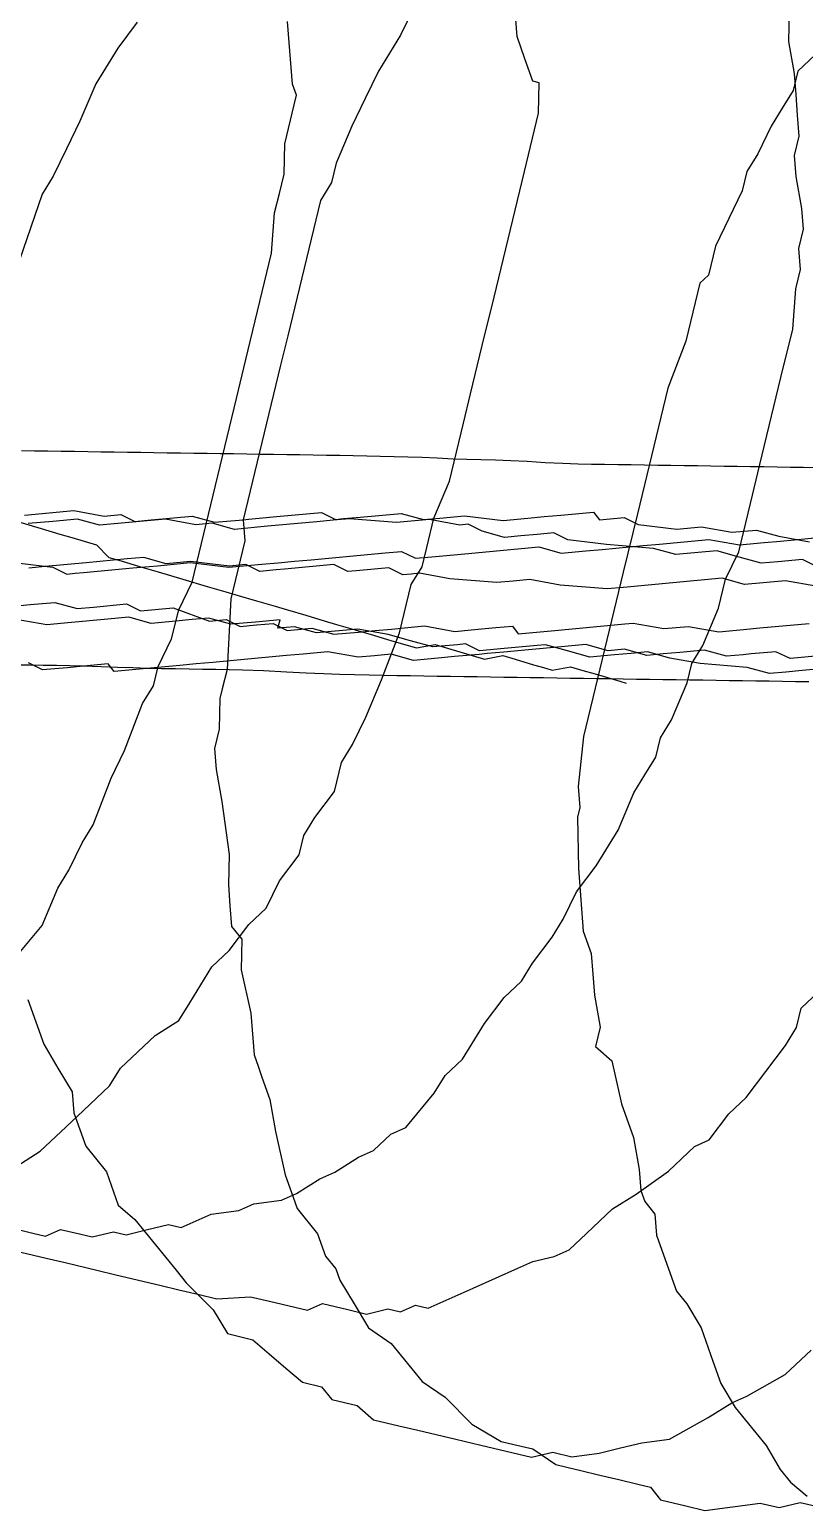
# Model space of a CAD drawing. Extents: x -228 to 716, y 164 to 702.
# Drawn here: x 395.9 to 473.7, y 351.8 to 500.5 of the extents above; entities that cross this region are included whole.
import ezdxf

# ---------------------------------------------------------------- set-up
doc = ezdxf.new("R2010")
doc.units = 0

msp = doc.modelspace()

# ---------------------------------------------------------------- linework, layer by layer
at = {"layer": '1', "color": 252}
for points in [[(434.467, 502.703, 11.8216), (433.126, 499.939, 12.5734), (430.919, 496.351, 14.0779), (429.578, 493.587, 14.8282), (428.24, 490.823, 15.5781), (426.662, 487.088, 16.3231), (426.193, 485.143, 16.3194), (425.091, 483.349, 17.074), (424.38, 480.435, 17.0608), (423.915, 478.489, 17.0589), (423.443, 476.544, 17.0517), (422.267, 471.685, 17.0378), (421.798, 469.742, 17.0318), (421.092, 466.826, 17.0216), (420.624, 464.881, 17.018), (419.918, 461.966, 17.0116), (418.975, 458.078, 16.9983), (418.035, 454.188, 16.989), (417.567, 452.244, 16.9828), (417.33, 451.272, 16.9791), (417.494, 449.179, 16.2152), (416.084, 443.347, 16.199), (415.707, 436.24, 14.6651), (415.235, 434.296, 14.6589), (415.001, 433.324, 14.6577), (414.93, 430.258, 13.8884), (414.459, 428.314, 13.8832), (414.624, 426.218, 13.1189), (415.186, 422.999, 11.5951), (415.912, 417.686, 9.3045), (415.841, 414.618, 8.5387), (416.005, 412.523, 7.773), (416.17, 410.427, 7.0118), (417.203, 409.154, 5.4903), (417.132, 406.087, 4.7237), (418.093, 401.744, 2.4369), (418.421, 397.553, 0.9114), (418.822, 396.43, 0.1488), (419.218, 395.306, -0.6113), (420.019, 393.06, -2.1319), (420.58, 389.841, -3.6588), (421.542, 385.5, -5.9453), (422.341, 383.254, -7.4663), (422.738, 382.132, -8.2272), (424.804, 379.583, -11.2679), (425.601, 377.335, -12.7939), (426.634, 376.063, -14.3078), (427.036, 374.939, -15.0695), (428.469, 372.541, -17.3489), (429.898, 370.141, -19.6327), (432.199, 368.563, -22.6703), (433.231, 367.29, -24.1883), (435.298, 364.743, -27.2267), (437.602, 363.166, -30.2606), (440.301, 360.464, -34.0611), (443.236, 358.738, -37.8546), (444.503, 358.435, -39.368), (446.407, 357.98, -41.6429), (448.709, 356.405, -44.6822), (449.976, 356.103, -46.1962), (451.244, 355.799, -47.7149), (453.15, 355.345, -49.9905), (455.048, 354.893, -52.2667), (456.951, 354.439, -54.5431), (458.222, 354.136, -56.0565), (459.252, 352.86, -57.5768), (461.789, 352.256, -60.6117), (463.691, 351.805, -62.8877), (466.463, 352.171, -65.9185), (469.233, 352.538, -68.944), (471.137, 352.081, -71.2226), (473.272, 352.602, -73.4942), (475.173, 352.147, -75.7716)], [(394.309, 407.121, -226.876), (397.152, 410.555, -229.14), (398.726, 414.294, -229.889), (399.831, 416.085, -230.642), (401.167, 418.85, -231.392), (402.275, 420.643, -232.144), (404.083, 425.353, -232.888), (405.423, 428.118, -233.638), (407.233, 432.826, -234.384), (408.338, 434.618, -235.137), (408.806, 436.565, -235.129), (410.148, 439.326, -235.881), (410.853, 442.244, -235.872), (412.194, 445.008, -236.624), (413.84, 451.813, -236.603), (414.78, 455.7, -236.592), (415.248, 457.646, -236.587), (415.719, 459.588, -236.582), (416.66, 463.476, -236.571), (417.6, 467.364, -236.563), (418.304, 470.28, -236.553), (418.777, 472.224, -236.548), (419.479, 475.14, -236.537), (420.185, 478.057, -236.531), (420.491, 482.096, -235.758), (420.961, 484.041, -235.753), (421.432, 485.982, -235.749), (421.502, 489.05, -234.981), (422.443, 492.94, -234.97), (422.678, 493.911, -234.965), (422.279, 495.034, -234.207), (421.952, 499.227, -232.678), (421.789, 501.319, -231.919)], [(394.322, 380.102, -134.444), (396.221, 379.65, -136.719), (397.492, 379.347, -138.236), (398.991, 380.019, -139.751), (400.897, 379.566, -142.024), (402.165, 379.262, -143.542), (404.303, 379.781, -145.814), (405.571, 379.478, -147.33), (407.708, 379.997, -149.604), (409.846, 380.515, -151.875), (411.114, 380.212, -153.391), (414.12, 381.552, -156.419), (416.891, 381.918, -159.45), (418.395, 382.589, -160.964), (421.165, 382.955, -163.995), (422.671, 383.625, -165.51), (425.041, 385.115, -167.781), (426.543, 385.785, -169.295), (428.919, 387.274, -171.562), (430.422, 387.944, -173.076), (432.16, 389.586, -174.587), (433.664, 390.253, -176.104), (436.508, 393.69, -178.366), (437.611, 395.482, -179.119), (439.351, 397.123, -180.63), (441.557, 400.71, -182.134), (443.532, 403.323, -183.644), (445.268, 404.965, -185.154), (446.374, 406.757, -185.909), (448.35, 409.369, -187.415), (449.453, 411.164, -188.168), (450.792, 413.928, -188.919), (452.765, 416.541, -190.427), (454.975, 420.127, -191.936), (456.545, 423.864, -192.683), (457.654, 425.655, -193.433), (458.759, 427.449, -194.187), (459.228, 429.394, -194.183), (460.33, 431.187, -194.935), (461.907, 434.923, -195.682), (462.376, 436.868, -195.677), (463.483, 438.659, -196.427), (465.056, 442.397, -197.177), (465.76, 445.313, -197.168), (467.1, 448.076, -197.919), (467.802, 450.992, -197.912), (468.276, 452.936, -197.903), (469.217, 456.827, -197.893), (469.922, 459.742, -197.885), (470.63, 462.66, -197.876), (471.097, 464.602, -197.87), (471.331, 465.575, -197.87), (472.51, 470.435, -197.853), (472.815, 474.473, -197.084), (473.287, 476.416, -197.078), (473.287, 476.416, -197.078), (473.121, 478.512, -196.315), (473.592, 480.459, -196.308), (473.426, 482.552, -195.546), (472.866, 485.77, -194.021), (472.7, 487.867, -193.256), (473.172, 489.806, -193.252), (473.005, 491.904, -192.485), (472.843, 493.999, -191.722), (472.68, 496.095, -190.961), (472.117, 499.312, -189.434), (472.187, 502.381, -188.668)], [(394.585, 386.377, -190.859), (396.957, 387.863, -193.128), (399.564, 390.327, -195.396), (401.302, 391.969, -196.907), (403.91, 394.429, -199.175), (405.014, 396.225, -199.926), (406.754, 397.865, -201.438), (408.492, 399.505, -202.949), (410.866, 400.997, -205.22), (411.972, 402.79, -205.974), (414.181, 406.374, -207.477), (415.918, 408.016, -208.988), (417.892, 410.63, -210.496), (419.63, 412.273, -212.007), (420.967, 415.037, -212.757), (422.943, 417.651, -214.267), (423.412, 419.595, -214.262), (424.515, 421.387, -215.016), (426.492, 424.001, -216.524), (427.197, 426.916, -216.514), (428.299, 428.709, -217.268), (429.639, 431.475, -218.018), (431.212, 435.212, -218.767), (433.023, 439.92, -219.507), (433.492, 441.865, -219.502), (434.198, 444.783, -219.494), (435.301, 446.573, -220.247), (435.772, 448.517, -220.243), (436.479, 451.432, -220.235), (438.053, 455.169, -220.983), (439.466, 461.002, -220.966), (440.17, 463.918, -220.959), (440.64, 465.861, -220.951), (441.343, 468.779, -220.945), (442.521, 473.637, -220.929), (443.459, 477.53, -220.918), (444.4, 481.414, -220.909), (444.635, 482.386, -220.905), (445.576, 486.276, -220.894), (446.988, 492.106, -220.877), (447.059, 495.172, -220.111), (446.422, 495.324, -219.351), (445.627, 497.571, -217.831), (444.828, 499.815, -216.309), (444.665, 501.912, -215.544)], [(406.696, 501.25, -9.7871), (404.727, 498.636, -8.2777), (402.517, 495.05, -6.773), (400.942, 491.313, -6.0264), (399.599, 488.55, -5.2777), (398.262, 485.784, -4.5282), (397.157, 483.991, -3.7744), (394.875, 477.34, -3.0347)], [(474.777, 497.984, 51.7436), (473.038, 496.341, 53.2513), (472.567, 494.399, 53.2468), (471.462, 492.607, 54.0013), (470.357, 490.813, 54.751), (469.017, 488.044, 55.5028), (467.916, 486.255, 56.2574), (467.443, 484.31, 56.2499), (466.104, 481.546, 57.0016), (464.766, 478.777, 57.7492), (464.059, 475.863, 57.7407), (463.19, 475.04, 58.4952), (462.719, 473.101, 58.4942), (461.781, 469.21, 58.4814), (459.971, 464.501, 59.2244), (459.263, 461.586, 59.2151), (458.559, 458.672, 59.2081), (458.09, 456.729, 59.2035), (457.618, 454.781, 59.197), (456.913, 451.866, 59.19), (455.501, 446.034, 59.1706), (454.561, 442.146, 59.1629), (454.092, 440.203, 59.1557), (453.624, 438.259, 59.152), (452.682, 434.371, 59.1401), (451.503, 429.511, 59.1263), (450.965, 424.498, 58.3526), (451.13, 422.405, 57.5902), (450.892, 421.431, 57.5858), (450.99, 416.271, 56.0583), (451.478, 409.985, 53.7655), (452.277, 407.739, 52.2419), (452.442, 405.642, 51.4802), (452.604, 403.547, 50.7137), (453.168, 400.329, 49.1915), (452.698, 398.387, 49.1872), (454.362, 396.957, 46.9047), (455.326, 392.619, 44.6216), (456.52, 389.246, 42.3374), (457.087, 386.029, 40.8092), (457.247, 383.932, 40.0466), (457.649, 382.812, 39.2886), (458.682, 381.536, 37.7678), (458.849, 379.441, 37.0056), (460.042, 376.074, 34.7211), (460.836, 373.826, 33.1977), (461.873, 372.551, 31.6793), (463.305, 370.153, 29.3989), (464.502, 366.785, 27.1145), (465.299, 364.536, 25.5926), (466.732, 362.141, 23.3107), (467.766, 360.866, 21.7907), (469.831, 358.317, 18.7504), (471.259, 355.917, 16.4724), (472.295, 354.644, 14.9516), (473.964, 353.219, 12.6753)], [(474.94, 456.509, -299.456), (473.609, 456.528, -300.534), (472.275, 456.548, -301.614), (470.945, 456.569, -302.695), (469.614, 456.588, -303.772), (468.28, 456.608, -304.851), (466.949, 456.628, -305.93), (465.615, 456.648, -307.01), (464.284, 456.666, -308.088), (462.953, 456.687, -309.168), (461.619, 456.709, -310.246), (460.288, 456.728, -311.324), (458.954, 456.747, -312.403), (457.625, 456.765, -313.484), (456.292, 456.787, -314.564), (454.96, 456.806, -315.641), (453.628, 456.824, -316.721), (452.296, 456.846, -317.799), (450.963, 456.865, -318.878), (449.414, 456.947, -319.689), (447.671, 457.013, -320.813), (445.854, 457.125, -321.654), (444.209, 457.204, -322.58), (442.671, 457.264, -323.558), (441.205, 457.309, -324.57), (439.788, 457.343, -325.608), (438.401, 457.375, -326.662), (436.815, 457.464, -327.452), (435.318, 457.531, -328.344), (433.879, 457.581, -329.302), (432.478, 457.618, -330.303), (431.102, 457.651, -331.331), (429.739, 457.677, -332.379), (428.389, 457.703, -333.436), (427.045, 457.727, -334.5), (425.703, 457.751, -335.569), (424.365, 457.77, -336.642), (423.031, 457.791, -337.717), (421.697, 457.814, -338.794), (420.363, 457.833, -339.871), (419.031, 457.852, -340.951), (417.697, 457.871, -342.026), (416.366, 457.892, -343.107), (415.033, 457.911, -344.185), (413.703, 457.931, -345.263), (412.369, 457.952, -346.342), (411.035, 457.972, -347.42), (409.705, 457.99, -348.501), (408.372, 458.011, -349.578), (407.04, 458.03, -350.658), (405.708, 458.05, -351.737), (404.376, 458.07, -352.815), (403.045, 458.09, -353.894), (401.714, 458.11, -354.973), (400.38, 458.13, -356.053), (399.048, 458.149, -357.132), (397.714, 458.171, -358.21), (396.385, 458.188, -359.29), (395.053, 458.208, -360.368)], [(395.371, 451.754, -440.586), (397.846, 451.983, -438.905), (400.321, 452.21, -437.226), (403.382, 451.664, -434.519), (405.033, 451.817, -433.399), (406.445, 451.119, -431.812), (408.094, 451.271, -430.692), (412.22, 451.653, -427.892), (414.457, 451.03, -425.745), (416.931, 451.258, -424.066), (418.582, 451.411, -422.945), (421.058, 451.639, -421.266), (425.183, 452.021, -418.467), (426.595, 451.321, -416.879), (427.42, 451.398, -416.32), (429.069, 451.55, -415.201), (433.195, 451.931, -412.401), (435.431, 451.309, -410.253), (437.081, 451.463, -409.134), (439.556, 451.69, -407.454), (443.443, 451.222, -404.186), (445.918, 451.451, -402.508), (447.57, 451.603, -401.388), (447.57, 451.603, -401.388), (449.219, 451.755, -400.267), (452.519, 452.06, -398.027), (453.103, 451.285, -396.999), (455.58, 451.514, -395.319), (456.992, 450.815, -393.732), (460.879, 450.345, -390.465), (463.354, 450.574, -388.787), (466.415, 450.027, -386.08), (468.891, 450.255, -384.4), (471.128, 449.633, -382.253), (474.189, 449.086, -379.546)], [(394.576, 451.13, -405.376), (397.047, 450.403, -408.435), (398.902, 449.856, -410.73), (400.138, 449.492, -412.259), (402.61, 448.764, -415.318), (403.84, 447.513, -417.948), (405.076, 447.148, -419.478), (406.93, 446.603, -421.772), (408.785, 446.057, -424.067), (410.021, 445.694, -425.597), (411.257, 445.329, -427.126), (413.728, 444.601, -430.185), (415.583, 444.055, -432.479), (416.819, 443.692, -434.009), (418.673, 443.146, -436.304), (420.527, 442.6, -438.597), (421.764, 442.235, -440.127), (423.618, 441.689, -442.422), (425.472, 441.143, -444.716), (426.707, 440.78, -446.246), (428.562, 440.234, -448.54), (430.416, 439.687, -450.834), (432.27, 439.141, -453.129), (434.742, 438.414, -456.188), (436.602, 438.755, -457.381), (439.074, 438.027, -460.44), (440.31, 437.663, -461.97), (441.547, 437.3, -463.5), (443.406, 437.641, -464.693), (444.642, 437.277, -466.222), (446.497, 436.73, -468.517), (447.115, 436.55, -469.282), (447.732, 436.367, -470.046), (448.351, 436.185, -470.811), (450.21, 436.526, -472.005), (451.446, 436.163, -473.534), (452.683, 435.798, -475.064), (455.155, 435.072, -478.123), (455.773, 434.888, -478.887), (455.773, 434.888, -478.887), (455.773, 434.888, -478.887), (455.773, 434.888, -478.887)], [(474.897, 446.603, -319.525), (473.485, 447.303, -321.11), (471.01, 447.074, -322.791), (469.359, 446.922, -323.911), (467.122, 447.544, -326.058), (464.886, 448.166, -328.205), (460.761, 447.785, -331.004), (458.525, 448.406, -333.152), (453.812, 448.799, -336.978), (449.924, 449.27, -340.244), (448.514, 449.969, -341.833), (446.863, 449.817, -342.952), (445.214, 449.665, -344.072), (443.564, 449.511, -345.191), (441.327, 450.134, -347.339), (439.914, 450.833, -348.927), (439.091, 450.757, -349.487), (436.028, 451.304, -352.193), (432.728, 450.998, -354.433), (428.016, 451.392, -358.26), (426.367, 451.239, -359.38), (424.716, 451.088, -360.499), (419.766, 450.628, -363.859), (416.466, 450.323, -366.099), (414.229, 450.945, -368.246), (412.579, 450.793, -369.367), (409.518, 451.34, -372.074), (406.217, 451.035, -374.313), (402.917, 450.729, -376.552), (400.681, 451.353, -378.701), (398.205, 451.123, -380.38), (398.205, 451.123, -380.38), (395.73, 450.895, -382.059)], [(394.335, 447.004, -402.693), (398.223, 446.535, -399.427), (399.634, 445.836, -397.839), (400.46, 445.912, -397.279), (401.285, 445.988, -396.719), (403.76, 446.216, -395.04), (406.235, 446.446, -393.359), (407.886, 446.599, -392.24), (408.709, 446.675, -391.679), (410.359, 446.826, -390.561), (412.011, 446.98, -389.441), (415.897, 446.51, -386.175), (419.198, 446.814, -383.936), (420.848, 446.969, -382.816), (422.498, 447.12, -381.695), (424.147, 447.273, -380.574), (426.623, 447.501, -378.894), (429.098, 447.73, -377.214), (431.574, 447.959, -375.535), (433.223, 448.112, -374.415), (434.635, 447.413, -372.829), (436.285, 447.564, -371.708), (439.584, 447.871, -369.467), (442.059, 448.098, -367.788), (447.009, 448.554, -364.428), (449.247, 447.935, -362.281), (451.722, 448.162, -360.603), (453.372, 448.315, -359.482), (457.497, 448.696, -356.682), (459.148, 448.848, -355.564), (464.099, 449.307, -352.204), (467.16, 448.759, -349.498), (469.635, 448.99, -347.817), (471.286, 449.142, -346.697), (475.41, 449.524, -343.897)], [(474.847, 444.618, -353.117), (471.786, 445.165, -355.824), (467.661, 444.783, -358.625), (465.424, 445.405, -360.77), (462.949, 445.177, -362.449), (460.474, 444.947, -364.131), (457.999, 444.718, -365.811), (455.524, 444.489, -367.49), (453.873, 444.338, -368.61), (449.162, 444.732, -372.436), (446.101, 445.278, -375.143), (444.45, 445.127, -376.264), (442.799, 444.973, -377.382), (438.088, 445.368, -381.208), (435.026, 445.912, -383.917), (434.201, 445.836, -384.477), (433.377, 445.76, -385.036), (431.964, 446.459, -386.623), (428.665, 446.154, -388.865), (427.839, 446.078, -389.424), (426.427, 446.778, -391.01), (423.954, 446.548, -392.691), (421.478, 446.318, -394.369), (420.653, 446.242, -394.93), (419.003, 446.09, -396.05), (417.59, 446.789, -397.637), (415.94, 446.635, -398.756), (412.054, 447.107, -402.024), (409.58, 446.877, -403.705), (407.342, 447.501, -405.85), (405.691, 447.347, -406.971), (401.567, 446.967, -409.77), (397.441, 446.585, -412.571), (395.792, 446.433, -413.69)], [(394.289, 442.613, -477.04), (395.94, 442.764, -475.921), (398.415, 442.994, -474.24), (400.651, 442.37, -472.093), (402.301, 442.524, -470.973), (405.602, 442.828, -468.734), (407.012, 442.131, -467.146), (410.313, 442.436, -464.906), (413.962, 441.114, -461.173), (415.613, 441.267, -460.053), (417.024, 440.568, -458.466), (418.674, 440.72, -457.345), (420.324, 440.873, -456.227), (421.735, 440.173, -454.639), (424.211, 440.403, -452.959), (426.447, 439.781, -450.811), (428.923, 440.009, -449.133), (430.573, 440.161, -448.012), (432.223, 440.313, -446.892), (433.872, 440.467, -445.771), (435.523, 440.619, -444.652), (438.584, 440.074, -441.945), (440.235, 440.225, -440.825), (442.709, 440.455, -439.146), (444.358, 440.607, -438.025), (444.946, 439.832, -436.998), (448.247, 440.135, -434.759), (450.721, 440.366, -433.079), (453.196, 440.594, -431.4), (455.671, 440.823, -429.72), (456.498, 440.9, -429.16), (459.558, 440.353, -426.453), (462.033, 440.582, -424.774), (465.095, 440.036, -422.066), (467.571, 440.265, -420.385), (469.22, 440.417, -419.266), (474.172, 440.874, -415.908)], [(476.772, 436.444, -390.56), (473.471, 436.136, -392.799), (471.821, 435.986, -393.919), (470.171, 435.833, -395.039), (467.935, 436.456, -397.185), (463.222, 436.849, -401.012), (460.161, 437.397, -403.72), (457.924, 438.018, -405.865), (456.275, 437.866, -406.987), (454.626, 437.713, -408.107), (452.151, 437.483, -409.787), (449.913, 438.107, -411.934), (447.677, 438.728, -414.08), (446.85, 438.654, -414.641), (443.551, 438.348, -416.88), (441.075, 438.12, -418.56), (439.664, 438.817, -420.147), (438.839, 438.742, -420.707), (436.363, 438.512, -422.386), (434.128, 439.135, -424.535), (431.892, 439.756, -426.681), (428.83, 440.303, -429.388), (428.83, 440.303, -429.388), (424.705, 439.922, -432.189), (422.468, 440.545, -434.335), (420.818, 440.392, -435.455), (421.056, 441.243, -435.921), (418.581, 441.015, -437.602), (416.106, 440.786, -439.281), (413.869, 441.408, -441.429), (412.22, 441.256, -442.55), (410.57, 441.103, -443.668), (408.094, 440.874, -445.349), (405.856, 441.498, -447.495), (403.382, 441.27, -449.176), (400.082, 440.963, -451.416), (397.607, 440.734, -453.094), (394.544, 441.282, -455.801)], [(475.541, 437.644, -442.491), (472.241, 437.338, -444.73), (470.83, 438.037, -446.318), (468.354, 437.807, -447.996), (467.529, 437.731, -448.556), (465.878, 437.58, -449.677), (463.644, 438.202, -451.823), (461.167, 437.973, -453.503), (459.519, 437.82, -454.624), (457.866, 437.668, -455.743), (455.63, 438.291, -457.89), (453.981, 438.137, -459.01), (451.745, 438.76, -461.158), (449.268, 438.532, -462.838), (445.967, 438.226, -465.075), (443.493, 437.997, -466.756), (441.845, 437.845, -467.877), (441.018, 437.768, -468.435), (438.542, 437.539, -470.115), (438.542, 437.539, -470.115), (436.893, 437.387, -471.236), (434.417, 437.159, -472.914), (432.181, 437.781, -475.061), (430.531, 437.629, -476.183), (428.88, 437.477, -477.302), (425.819, 438.021, -480.01), (423.343, 437.794, -481.687), (421.696, 437.641, -482.811), (419.218, 437.412, -484.488), (416.742, 437.183, -486.167), (414.269, 436.955, -487.849), (412.618, 436.802, -488.967), (410.968, 436.648, -490.087), (407.667, 436.345, -492.327), (404.367, 436.038, -494.567), (403.781, 436.815, -495.595), (403.781, 436.815, -495.595), (401.306, 436.584, -497.273), (399.654, 436.433, -498.392), (397.18, 436.204, -500.073), (395.767, 436.902, -501.66)], [(394.578, 436.732, -520.261), (395.911, 436.712, -519.184), (397.242, 436.691, -518.105), (398.576, 436.672, -517.025), (399.908, 436.651, -515.946), (401.239, 436.632, -514.867), (403.059, 436.544, -513.835), (404.711, 436.482, -512.789), (406.247, 436.434, -511.728), (407.713, 436.395, -510.661), (409.132, 436.363, -509.592), (410.521, 436.336, -508.52), (411.89, 436.31, -507.443), (413.245, 436.289, -506.366), (414.592, 436.266, -505.289), (415.937, 436.244, -504.212), (417.275, 436.223, -503.134), (419.37, 436.133, -501.882), (421.689, 435.999, -500.74), (423.659, 435.906, -499.618), (425.408, 435.838, -498.512), (427.011, 435.786, -497.416), (428.519, 435.748, -496.327), (429.965, 435.715, -495.238), (429.965, 435.715, -495.238), (431.372, 435.686, -494.155), (432.751, 435.662, -493.072), (434.116, 435.636, -491.992), (435.467, 435.615, -490.911), (436.812, 435.594, -489.832), (438.155, 435.572, -488.753), (439.491, 435.553, -487.675), (440.826, 435.533, -486.594), (440.826, 435.533, -486.594), (442.163, 435.512, -485.516), (443.496, 435.493, -484.437), (444.828, 435.472, -483.358), (446.161, 435.453, -482.28), (447.492, 435.432, -481.199), (448.826, 435.412, -480.119), (450.158, 435.393, -479.041), (451.491, 435.373, -477.962), (452.822, 435.353, -476.883), (454.155, 435.333, -475.804), (455.485, 435.313, -474.723), (456.818, 435.293, -473.647), (458.148, 435.274, -472.566), (459.482, 435.254, -471.487), (460.814, 435.234, -470.409), (462.146, 435.214, -469.329), (463.478, 435.196, -468.251), (464.811, 435.175, -467.173), (466.143, 435.156, -466.095), (467.476, 435.135, -465.015), (468.808, 435.116, -463.938), (470.139, 435.095, -462.857), (471.471, 435.076, -461.778), (472.806, 435.055, -460.701), (474.135, 435.038, -459.62)], [(395.015, 377.743, -85.9178), (397.549, 377.137, -88.9521), (399.453, 376.682, -91.2271), (402.622, 375.926, -95.0213), (404.528, 375.474, -97.2942), (408.964, 374.415, -102.604), (410.866, 373.96, -104.878), (412.769, 373.508, -107.153), (414.67, 373.053, -109.43), (418.075, 373.267, -113.219), (419.979, 372.815, -115.493), (421.245, 372.515, -117.011), (423.783, 371.907, -120.046), (425.288, 372.575, -121.555), (427.823, 371.973, -124.591), (429.728, 371.52, -126.866), (431.866, 372.037, -129.138), (433.13, 371.735, -130.656), (434.633, 372.404, -132.169), (435.901, 372.105, -133.683), (437.404, 372.772, -135.2), (440.414, 374.111, -138.228), (444.92, 376.12, -142.771), (446.426, 376.789, -144.282), (448.565, 377.307, -146.555), (450.065, 377.977, -148.069), (451.803, 379.618, -149.585), (454.411, 382.08, -151.847), (456.785, 383.571, -154.12), (460.03, 385.883, -157.142), (462.636, 388.344, -159.41), (464.138, 389.012, -160.926), (466.111, 391.627, -162.432), (467.848, 393.268, -163.943), (469.824, 395.883, -165.454), (471.797, 398.492, -166.96), (472.901, 400.289, -167.713), (473.371, 402.232, -167.707), (475.11, 403.874, -169.219)], [(395.702, 403.12, -24.4708), (396.498, 400.874, -25.9927), (397.298, 398.629, -27.5144), (398.729, 396.229, -29.7937), (400.164, 393.831, -32.075), (400.329, 391.739, -32.8379), (401.525, 388.369, -35.1197), (403.59, 385.819, -38.1612), (404.788, 382.451, -40.4445), (406.456, 381.026, -42.7194), (407.486, 379.749, -44.2422), (409.552, 377.199, -47.2802), (410.585, 375.928, -48.8008), (411.618, 374.651, -50.3195), (414.321, 371.95, -54.117), (415.751, 369.554, -56.4011), (418.286, 368.948, -59.4331), (419.954, 367.523, -61.7099), (421.621, 366.097, -63.986), (423.289, 364.673, -66.2617), (425.191, 364.216, -68.54), (426.223, 362.943, -70.0607), (428.764, 362.337, -73.0927), (430.429, 360.914, -75.3702), (432.964, 360.307, -78.4065), (434.867, 359.853, -80.6787), (436.133, 359.554, -82.1948), (438.673, 358.947, -85.2293), (441.208, 358.343, -88.263), (445.015, 357.434, -92.8123), (446.28, 357.134, -94.3304), (448.419, 357.651, -96.601), (450.321, 357.198, -98.8766), (453.093, 357.564, -101.909), (455.23, 358.082, -104.18), (457.368, 358.599, -106.453), (460.139, 358.967, -109.485), (464.018, 361.127, -113.268), (466.386, 362.618, -115.535), (467.891, 363.289, -117.05), (471.765, 365.448, -120.834), (474.373, 367.908, -123.102)]]:
    msp.add_polyline3d(points, dxfattribs=at)

doc.saveas('drawing.dxf')
